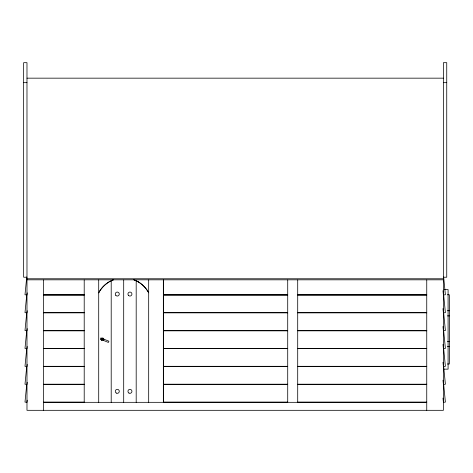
<?xml version="1.0" encoding="UTF-8"?>
<svg xmlns="http://www.w3.org/2000/svg" width="473" height="473" viewBox="0 0 473 473"><rect width="100%" height="100%" fill="white"/><g stroke="black" fill="none" stroke-linecap="round" stroke-linejoin="round"><path stroke-width="0.71" d="M26.736 277.06L24.992 294.756L26.979 294.981L27.192 292.858M26.736 294.951L24.992 312.647L26.979 312.872L27.192 310.743M26.736 312.842L24.992 330.538L26.979 330.757L27.192 328.634M26.736 330.733L24.992 348.43L26.979 348.648L27.192 346.526M26.736 348.625L24.992 366.315L26.979 366.54L27.192 364.417M26.736 366.51L24.992 384.206L26.979 384.431L27.192 382.308M26.736 384.401L24.992 402.097L26.979 402.322L27.192 400.199M101.66 338.26L101.157 339.496M103.291 340.365L103.794 339.135M113.715 279.655L109.127 281.873A28.315 28.315 0 0 0 98.709 292.828M26.979 78.163L443.402 78.163M23.65 82.669L26.979 82.669M443.402 82.669L446.737 82.669M26.979 277.219L23.65 277.219L23.65 62.684L26.979 62.684L26.979 410.316L443.402 410.316L443.402 62.684L446.737 62.684L446.737 277.219L443.402 277.219M26.979 278.768L443.402 278.768M26.979 279.821L443.402 279.821M444.064 289.594L448.085 289.594L448.085 369.147L443.39 369.147M43.64 294.756L84.206 294.756M163.38 294.756L287.714 294.756M297.706 294.756L426.747 294.756M447.363 294.756L449.35 294.756L449.35 363.991L447.363 363.991M447.363 310.731L449.35 310.731M43.64 312.647L84.206 312.647M163.38 312.647L287.714 312.647M297.706 312.647L426.747 312.647M43.64 312.872L84.206 312.842M163.38 312.842L287.714 312.872M297.706 312.872L426.747 312.842M447.363 315.893L449.35 315.893M43.64 330.538L84.206 330.538M163.38 330.538L287.714 330.538M297.706 330.538L426.747 330.538M447.363 341.382L449.35 341.382M447.363 346.543L449.35 346.543M43.64 348.43L84.206 348.43M163.38 348.43L287.714 348.43M297.706 348.43L426.747 348.43M43.64 348.648L84.206 348.625M163.38 348.648L287.714 348.625M297.706 348.625L426.747 348.648M43.64 366.315L84.206 366.315M163.38 366.315L287.714 366.315M297.706 366.315L426.747 366.315M43.64 366.51L84.206 366.54M163.38 366.51L287.714 366.54M297.706 366.51L426.747 366.54M43.64 384.206L84.206 384.206M163.38 384.206L287.714 384.206M297.706 384.206L426.747 384.206M43.64 384.431L84.206 384.401M163.38 384.401L287.714 384.431M297.706 384.431L426.747 384.401M43.64 402.097L84.206 402.097M163.38 402.097L287.714 402.097M297.706 402.097L426.747 402.097M43.64 402.322L426.747 402.322M102.209 338.485L100.873 337.941L100.371 339.176L101.707 339.72M103.552 339.035L108.896 341.216L108.394 342.446L103.043 340.264M443.65 277.06L445.395 294.756L443.402 294.981L442.988 290.729M443.65 294.951L445.395 312.647L443.402 312.872L442.988 308.621M443.65 312.842L445.395 330.538L443.402 330.757L442.988 326.512M443.65 330.733L445.395 348.43L443.402 348.648L442.988 344.403M443.65 348.625L445.395 366.315L443.402 366.54L442.988 362.294M443.65 366.51L445.395 384.206L443.402 384.431L442.988 380.186M443.65 384.401L445.395 402.097L443.402 402.322L442.988 398.077M426.747 280.004L426.747 410.316M297.706 280.01L297.706 402.322M287.714 280.01L287.714 402.322M163.38 280.01L163.38 402.322M163.339 280.01L163.339 402.322M148.682 279.927L148.682 402.322M136.189 280.867L136.189 402.322M123.695 280.046L123.695 402.322M111.202 280.867L111.202 402.322M98.709 279.927L98.709 402.322M84.206 280.01L84.206 402.322M43.64 280.004L43.64 410.316M98.68 292.817A28.285 28.12 0 0 1 113.703 279.632M102.097 339.159C102.399 340.779 103.445 338.213 102.097 339.159M84.206 294.951L43.64 294.951L84.206 294.981M287.714 294.951L163.38 294.951L287.714 294.981M426.747 294.951L297.706 294.951L426.747 294.981M84.206 330.733L43.64 330.733L84.206 330.757M287.714 330.733L163.38 330.733L287.714 330.757M426.747 330.733L297.706 330.733L426.747 330.757M138.264 281.873L133.682 279.655A28.285 28.12 0 0 1 148.711 292.817A28.315 28.315 0 0 0 138.264 281.873M101.671 340.377A1.33 1.33 0 0 0 103.794 339.484A1.33 1.33 0 0 0 101.955 338.089A1.33 1.33 0 0 0 101.671 340.377M116.281 393.063A1.998 1.998 0 0 0 119.285 391.331A1.998 1.998 0 0 0 116.281 389.604A1.998 1.998 0 0 0 116.281 393.063M128.946 393.063A1.998 1.998 0 0 0 131.943 391.331A1.998 1.998 0 0 0 128.946 389.604A1.998 1.998 0 0 0 128.946 393.063M115.867 295.471A1.998 1.998 0 0 0 119.214 294.573A1.998 1.998 0 0 0 116.766 292.125A1.998 1.998 0 0 0 115.867 295.471M128.526 295.471A1.998 1.998 0 0 0 131.872 294.573A1.998 1.998 0 0 0 129.425 292.125A1.998 1.998 0 0 0 128.526 295.471"/></g></svg>
